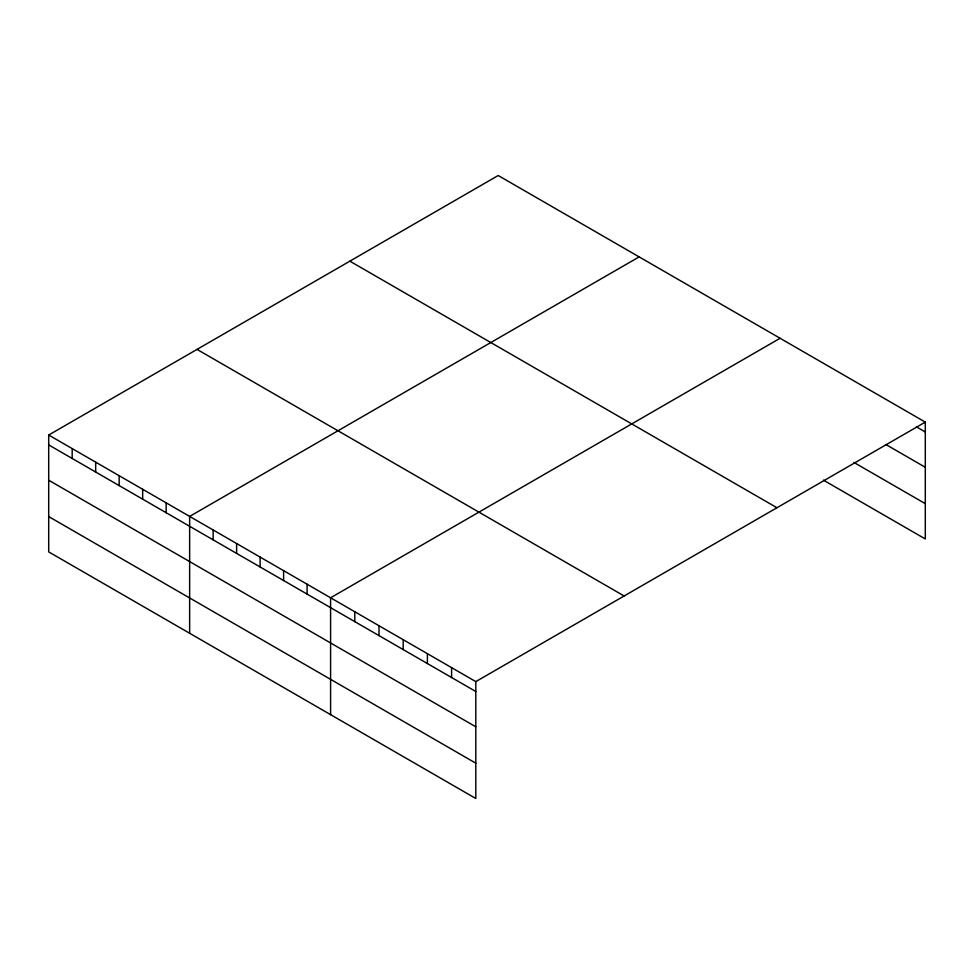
<?xml version="1.0" encoding="UTF-8"?>
<svg xmlns="http://www.w3.org/2000/svg" width="974" height="974" viewBox="0 0 974 974"><rect width="100%" height="100%" fill="white"/><g stroke="black" fill="none" stroke-linecap="round" stroke-linejoin="round"><path stroke-width="1.46" d="M475.799 726.799L475.799 681.617L48.7 435.037L48.7 551.893L475.799 798.485L475.799 726.799L48.7 480.219M823.395 480.133L925.3 538.963L925.3 422.107L498.201 175.515L48.7 435.037M639.139 256.892L189.638 516.415L189.638 633.27M780.089 338.27L330.588 597.78L330.588 714.636M475.799 681.617L925.3 422.107M916.388 426.831L925.3 431.981M885.816 444.485L925.3 467.276M853.967 462.467L925.3 503.655M349.861 261.166L776.96 507.746M197.04 349.398L624.139 595.978M48.7 444.911L475.799 691.491M48.7 516.585L475.799 763.178M451.595 667.653L451.595 677.514M427.391 653.676L427.391 663.55M403.187 639.699L403.187 649.573M378.996 625.734L378.996 635.596M354.792 611.757L354.792 621.631M307.09 584.217L307.09 594.091M283.604 570.654L283.604 580.528M260.119 557.091L260.119 566.965M236.621 543.529L236.621 553.402M213.136 529.978L213.136 539.839M166.152 502.852L166.152 512.714M142.667 489.289L142.667 499.151M119.169 475.726L119.169 485.6M95.683 462.163L95.683 472.037M72.186 448.6L72.186 458.474"/></g></svg>
